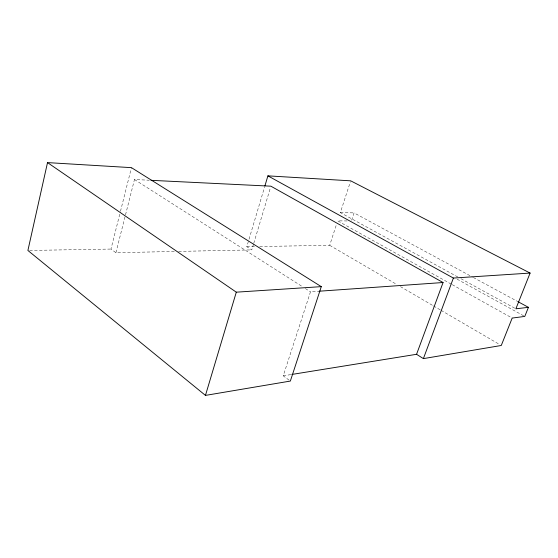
<?xml version="1.0" encoding="UTF-8"?>
<svg xmlns="http://www.w3.org/2000/svg" width="558" height="558" viewBox="0 0 558 558"><rect width="100%" height="100%" fill="white"/><g stroke="black" fill="none" stroke-linecap="round" stroke-linejoin="round"><path stroke-width="0.42" stroke-dasharray="2.79 2.09" d="M174.27 251.491L115.918 252.69L110.979 249.056L120.263 212.131M120.479 211.287L131.451 167.651M115.918 252.69L125.299 215.674M125.515 214.837L134.471 179.509L149.237 180.227M253.52 244.104L251.784 249.893L246.803 246.734L248.784 240.059M249.035 239.229L264.673 186.693M253.771 243.274L270.386 187.844M289.058 380.117L283.234 375.834L310.499 291.82L319.162 291.213M259.749 246.51L329.687 245.318L336.334 224.923M457.874 277.019L340.345 212.598L350.438 181.65M351.645 220.194L354.058 212.898L472.605 277.096M283.234 375.834L291.841 374.446M178.623 251.4L251.784 249.893M29.63 250.444L110.979 249.056M246.803 246.734L254.574 246.601M347.09 220.954L337.66 220.849L451.485 284.252M340.345 212.598L354.058 212.898M473.365 277.507L516.959 301.118M460.929 278.686L515.871 308.804M457.093 279.174L524.018 316.002M452.245 284.671L512.188 318.067M329.687 245.318L396.668 284.413M400.428 286.61L432.792 305.505M433.538 305.944L440.318 309.899M441.064 310.339L499.766 344.6M134.471 179.509L302.429 286.673M305.365 288.549L310.499 291.82"/><path stroke-width="0.84" d="M47.514 162.601L27.9 250.472L205.456 395.399L290.348 381.072L321.289 286.645L131.451 167.651L47.514 162.601L236.299 292.169L321.289 286.645M264.924 185.863L267.903 175.854L350.703 180.834L530.1 273.071L515.871 308.804L528.433 307.332L524.778 316.421L512.188 318.067L501.272 345.479L423.389 358.62L416.561 354.295L291.841 374.446M205.456 395.399L236.299 292.169M416.561 354.295L443.066 282.522L270.881 186.184L150.981 180.318M423.389 358.62L453.389 278.058L530.1 273.071M319.162 291.213L443.066 282.522M517.726 301.536L528.433 307.332M267.903 175.854L453.389 278.058"/></g></svg>
